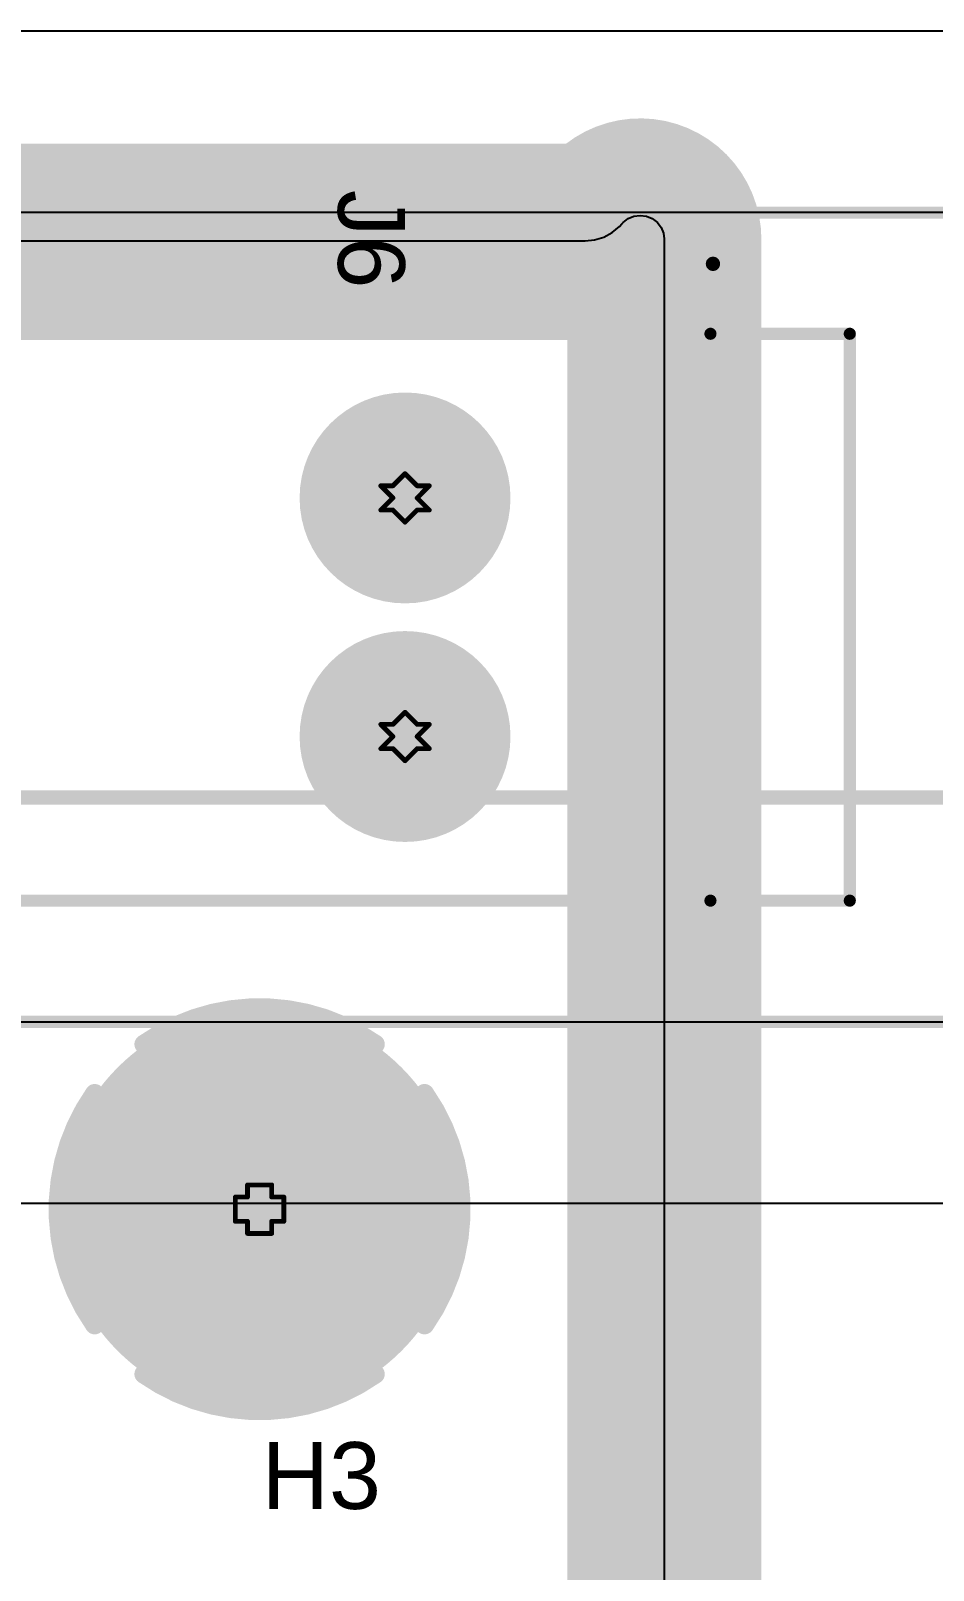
# Model space of a CAD drawing. Header units: inches. Extents: x -1.3 to 11.9, y -6.8 to 4.2.
# Drawn here: x 3.686 to 4.058, y 2.611 to 3.246 of the extents above; entities that cross this region are included whole.
import ezdxf

# ---------------------------------------------------------------- set-up
doc = ezdxf.new("R2010")
doc.units = ezdxf.units.IN
doc.header["$MEASUREMENT"] = 0
for name, color, linetype in [('02_GND1', 76, 'Continuous'), ('03_SIG1', 76, 'Continuous'), ('04_GND2', 16, 'Continuous'), ('05_SIG2', 156, 'Continuous'), ('06_GND3', 216, 'Continuous'), ('07_SIG3', 216, 'Continuous'), ('08_GND4', 136, 'Continuous'), ('09_PWR1', 136, 'Continuous'), ('10_PWR2', 136, 'Continuous'), ('11_GND5', 136, 'Continuous'), ('12_SIG4', 7, 'Continuous'), ('13_GND6', 136, 'Continuous'), ('14_SIG5', 136, 'Continuous'), ('15_GND7', 136, 'Continuous'), ('AB', 56, 'Continuous'), ('BOTTOM', 5, 'Continuous'), ('Bottom Solder', 6, 'Continuous'), ('FAB_DWG_INFO', 1, 'Continuous'), ('Keep-Out Layer', 6, 'Continuous'), ('Mechanical 13', 56, 'Continuous'), ('Multi-Layer', 9, 'Continuous'), ('Pad Holes', 156, 'Continuous'), ('POT_INFO', 56, 'Continuous'), ('TOP', 1, 'Continuous'), ('Top Overlay', 2, 'Continuous'), ('Top Solder', 216, 'Continuous')]:
    doc.layers.add(name, color=color, linetype=linetype)
doc.styles.add('Arial', font='', dxfattribs={"height": 0.2})
doc.styles.get('Arial').set_extended_font_data('Arial')

# ---------------------------------------------------------------- blocks, each defined once
blk = doc.blocks.new('_____3___17')
at = {"layer": '03_SIG1'}
h = blk.add_hatch(color=76, dxfattribs=at)
edge = h.paths.add_edge_path()
edge.add_arc((0, 0), 0.07874, 0, 360)
at = {"layer": '05_SIG2'}
h = blk.add_hatch(color=156, dxfattribs=at)
edge = h.paths.add_edge_path()
edge.add_arc((0, 0), 0.07874, 0, 360)
at = {"layer": '07_SIG3'}
h = blk.add_hatch(color=216, dxfattribs=at)
edge = h.paths.add_edge_path()
edge.add_arc((0, 0), 0.07874, 0, 360)
at = {"layer": '09_PWR1'}
h = blk.add_hatch(color=136, dxfattribs=at)
edge = h.paths.add_edge_path()
edge.add_arc((0, 0), 0.07106, 0, 360)
at = {"layer": '10_PWR2'}
h = blk.add_hatch(color=136, dxfattribs=at)
edge = h.paths.add_edge_path()
edge.add_arc((0, 0), 0.07106, 0, 360)
at = {"layer": '12_SIG4'}
h = blk.add_hatch(color=7, dxfattribs=at)
edge = h.paths.add_edge_path()
edge.add_arc((0, 0), 0.07874, 0, 360)
at = {"layer": '14_SIG5'}
h = blk.add_hatch(color=136, dxfattribs=at)
edge = h.paths.add_edge_path()
edge.add_arc((0, 0), 0.07874, 0, 360)
at = {"layer": 'BOTTOM'}
h = blk.add_hatch(color=5, dxfattribs=at)
edge = h.paths.add_edge_path()
edge.add_arc((0, 0), 0.07874, 0, 360)
at = {"layer": 'Bottom Solder'}
h = blk.add_hatch(color=6, dxfattribs=at)
edge = h.paths.add_edge_path()
edge.add_arc((0, 0), 0.08274, 0, 360)
at = {"layer": 'Multi-Layer'}
h = blk.add_hatch(color=9, dxfattribs=at)
edge = h.paths.add_edge_path()
edge.add_arc((0, 0), 0.07874, 0, 360)
at = {"layer": 'Pad Holes'}
h = blk.add_hatch(color=7, dxfattribs=at)
edge = h.paths.add_edge_path()
edge.add_arc((0, 0), 0.05906, 0, 360)
at = {"layer": 'TOP'}
h = blk.add_hatch(color=1, dxfattribs=at)
edge = h.paths.add_edge_path()
edge.add_arc((0, 0), 0.07874, 0, 360)
at = {"layer": 'Top Solder'}
h = blk.add_hatch(color=216, dxfattribs=at)
edge = h.paths.add_edge_path()
edge.add_arc((0, 0), 0.08274, 0, 360)
at = {"layer": '02_GND1'}
for points in [[(-0.04764, 0.06803, 0.008, 0.008, -0.315299), (0.04764, 0.06803, 0.008, 0.008, 0)], [(-0.06803, -0.04764, 0.008, 0.008, -0.315299), (-0.06803, 0.04764, 0.008, 0.008, 0)], [(0.06803, 0.04764, 0.008, 0.008, -0.315299), (0.06803, -0.04764, 0.008, 0.008, 0)], [(0.04764, -0.06803, 0.008, 0.008, -0.315299), (-0.04764, -0.06803, 0.008, 0.008, 0)]]:
    blk.add_lwpolyline(points, format="xyseb", dxfattribs=at)
for points in [[(-0.04964, 0.06803, 0.004, 0.004, 1), (-0.04564, 0.06803, 0.004, 0.004, 1)], [(0.04564, 0.06803, 0.004, 0.004, 1), (0.04964, 0.06803, 0.004, 0.004, 1)], [(-0.07003, 0.04764, 0.004, 0.004, 1), (-0.06603, 0.04764, 0.004, 0.004, 1)], [(0.06603, 0.04764, 0.004, 0.004, 1), (0.07003, 0.04764, 0.004, 0.004, 1)], [(-0.07003, -0.04764, 0.004, 0.004, 1), (-0.06603, -0.04764, 0.004, 0.004, 1)], [(0.06603, -0.04764, 0.004, 0.004, 1), (0.07003, -0.04764, 0.004, 0.004, 1)], [(-0.04964, -0.06803, 0.004, 0.004, 1), (-0.04564, -0.06803, 0.004, 0.004, 1)], [(0.04564, -0.06803, 0.004, 0.004, 1), (0.04964, -0.06803, 0.004, 0.004, 1)]]:
    blk.add_lwpolyline(points, format="xyseb", close=True, dxfattribs=at)
at = {"layer": '04_GND2'}
for points in [[(-0.04764, 0.06803, 0.008, 0.008, -0.315299), (0.04764, 0.06803, 0.008, 0.008, 0)], [(-0.06803, -0.04764, 0.008, 0.008, -0.315299), (-0.06803, 0.04764, 0.008, 0.008, 0)], [(0.06803, 0.04764, 0.008, 0.008, -0.315299), (0.06803, -0.04764, 0.008, 0.008, 0)], [(0.04764, -0.06803, 0.008, 0.008, -0.315299), (-0.04764, -0.06803, 0.008, 0.008, 0)]]:
    blk.add_lwpolyline(points, format="xyseb", dxfattribs=at)
for points in [[(-0.04964, 0.06803, 0.004, 0.004, 1), (-0.04564, 0.06803, 0.004, 0.004, 1)], [(0.04564, 0.06803, 0.004, 0.004, 1), (0.04964, 0.06803, 0.004, 0.004, 1)], [(-0.07003, 0.04764, 0.004, 0.004, 1), (-0.06603, 0.04764, 0.004, 0.004, 1)], [(0.06603, 0.04764, 0.004, 0.004, 1), (0.07003, 0.04764, 0.004, 0.004, 1)], [(-0.07003, -0.04764, 0.004, 0.004, 1), (-0.06603, -0.04764, 0.004, 0.004, 1)], [(0.06603, -0.04764, 0.004, 0.004, 1), (0.07003, -0.04764, 0.004, 0.004, 1)], [(-0.04964, -0.06803, 0.004, 0.004, 1), (-0.04564, -0.06803, 0.004, 0.004, 1)], [(0.04564, -0.06803, 0.004, 0.004, 1), (0.04964, -0.06803, 0.004, 0.004, 1)]]:
    blk.add_lwpolyline(points, format="xyseb", close=True, dxfattribs=at)
at = {"layer": '06_GND3'}
for points in [[(-0.04764, 0.06803, 0.008, 0.008, -0.315299), (0.04764, 0.06803, 0.008, 0.008, 0)], [(-0.06803, -0.04764, 0.008, 0.008, -0.315299), (-0.06803, 0.04764, 0.008, 0.008, 0)], [(0.06803, 0.04764, 0.008, 0.008, -0.315299), (0.06803, -0.04764, 0.008, 0.008, 0)], [(0.04764, -0.06803, 0.008, 0.008, -0.315299), (-0.04764, -0.06803, 0.008, 0.008, 0)]]:
    blk.add_lwpolyline(points, format="xyseb", dxfattribs=at)
for points in [[(-0.04964, 0.06803, 0.004, 0.004, 1), (-0.04564, 0.06803, 0.004, 0.004, 1)], [(0.04564, 0.06803, 0.004, 0.004, 1), (0.04964, 0.06803, 0.004, 0.004, 1)], [(-0.07003, 0.04764, 0.004, 0.004, 1), (-0.06603, 0.04764, 0.004, 0.004, 1)], [(0.06603, 0.04764, 0.004, 0.004, 1), (0.07003, 0.04764, 0.004, 0.004, 1)], [(-0.07003, -0.04764, 0.004, 0.004, 1), (-0.06603, -0.04764, 0.004, 0.004, 1)], [(0.06603, -0.04764, 0.004, 0.004, 1), (0.07003, -0.04764, 0.004, 0.004, 1)], [(-0.04964, -0.06803, 0.004, 0.004, 1), (-0.04564, -0.06803, 0.004, 0.004, 1)], [(0.04564, -0.06803, 0.004, 0.004, 1), (0.04964, -0.06803, 0.004, 0.004, 1)]]:
    blk.add_lwpolyline(points, format="xyseb", close=True, dxfattribs=at)
at = {"layer": '08_GND4'}
for points in [[(-0.04764, 0.06803, 0.008, 0.008, -0.315299), (0.04764, 0.06803, 0.008, 0.008, 0)], [(-0.06803, -0.04764, 0.008, 0.008, -0.315299), (-0.06803, 0.04764, 0.008, 0.008, 0)], [(0.06803, 0.04764, 0.008, 0.008, -0.315299), (0.06803, -0.04764, 0.008, 0.008, 0)], [(0.04764, -0.06803, 0.008, 0.008, -0.315299), (-0.04764, -0.06803, 0.008, 0.008, 0)]]:
    blk.add_lwpolyline(points, format="xyseb", dxfattribs=at)
for points in [[(-0.04964, 0.06803, 0.004, 0.004, 1), (-0.04564, 0.06803, 0.004, 0.004, 1)], [(0.04564, 0.06803, 0.004, 0.004, 1), (0.04964, 0.06803, 0.004, 0.004, 1)], [(-0.07003, 0.04764, 0.004, 0.004, 1), (-0.06603, 0.04764, 0.004, 0.004, 1)], [(0.06603, 0.04764, 0.004, 0.004, 1), (0.07003, 0.04764, 0.004, 0.004, 1)], [(-0.07003, -0.04764, 0.004, 0.004, 1), (-0.06603, -0.04764, 0.004, 0.004, 1)], [(0.06603, -0.04764, 0.004, 0.004, 1), (0.07003, -0.04764, 0.004, 0.004, 1)], [(-0.04964, -0.06803, 0.004, 0.004, 1), (-0.04564, -0.06803, 0.004, 0.004, 1)], [(0.04564, -0.06803, 0.004, 0.004, 1), (0.04964, -0.06803, 0.004, 0.004, 1)]]:
    blk.add_lwpolyline(points, format="xyseb", close=True, dxfattribs=at)
at = {"layer": '11_GND5'}
for points in [[(-0.04764, 0.06803, 0.008, 0.008, -0.315299), (0.04764, 0.06803, 0.008, 0.008, 0)], [(-0.06803, -0.04764, 0.008, 0.008, -0.315299), (-0.06803, 0.04764, 0.008, 0.008, 0)], [(0.06803, 0.04764, 0.008, 0.008, -0.315299), (0.06803, -0.04764, 0.008, 0.008, 0)], [(0.04764, -0.06803, 0.008, 0.008, -0.315299), (-0.04764, -0.06803, 0.008, 0.008, 0)]]:
    blk.add_lwpolyline(points, format="xyseb", dxfattribs=at)
for points in [[(-0.04964, 0.06803, 0.004, 0.004, 1), (-0.04564, 0.06803, 0.004, 0.004, 1)], [(0.04564, 0.06803, 0.004, 0.004, 1), (0.04964, 0.06803, 0.004, 0.004, 1)], [(-0.07003, 0.04764, 0.004, 0.004, 1), (-0.06603, 0.04764, 0.004, 0.004, 1)], [(0.06603, 0.04764, 0.004, 0.004, 1), (0.07003, 0.04764, 0.004, 0.004, 1)], [(-0.07003, -0.04764, 0.004, 0.004, 1), (-0.06603, -0.04764, 0.004, 0.004, 1)], [(0.06603, -0.04764, 0.004, 0.004, 1), (0.07003, -0.04764, 0.004, 0.004, 1)], [(-0.04964, -0.06803, 0.004, 0.004, 1), (-0.04564, -0.06803, 0.004, 0.004, 1)], [(0.04564, -0.06803, 0.004, 0.004, 1), (0.04964, -0.06803, 0.004, 0.004, 1)]]:
    blk.add_lwpolyline(points, format="xyseb", close=True, dxfattribs=at)
at = {"layer": '13_GND6'}
for points in [[(-0.04764, 0.06803, 0.008, 0.008, -0.315299), (0.04764, 0.06803, 0.008, 0.008, 0)], [(-0.06803, -0.04764, 0.008, 0.008, -0.315299), (-0.06803, 0.04764, 0.008, 0.008, 0)], [(0.06803, 0.04764, 0.008, 0.008, -0.315299), (0.06803, -0.04764, 0.008, 0.008, 0)], [(0.04764, -0.06803, 0.008, 0.008, -0.315299), (-0.04764, -0.06803, 0.008, 0.008, 0)]]:
    blk.add_lwpolyline(points, format="xyseb", dxfattribs=at)
for points in [[(-0.04964, 0.06803, 0.004, 0.004, 1), (-0.04564, 0.06803, 0.004, 0.004, 1)], [(0.04564, 0.06803, 0.004, 0.004, 1), (0.04964, 0.06803, 0.004, 0.004, 1)], [(-0.07003, 0.04764, 0.004, 0.004, 1), (-0.06603, 0.04764, 0.004, 0.004, 1)], [(0.06603, 0.04764, 0.004, 0.004, 1), (0.07003, 0.04764, 0.004, 0.004, 1)], [(-0.07003, -0.04764, 0.004, 0.004, 1), (-0.06603, -0.04764, 0.004, 0.004, 1)], [(0.06603, -0.04764, 0.004, 0.004, 1), (0.07003, -0.04764, 0.004, 0.004, 1)], [(-0.04964, -0.06803, 0.004, 0.004, 1), (-0.04564, -0.06803, 0.004, 0.004, 1)], [(0.04564, -0.06803, 0.004, 0.004, 1), (0.04964, -0.06803, 0.004, 0.004, 1)]]:
    blk.add_lwpolyline(points, format="xyseb", close=True, dxfattribs=at)
at = {"layer": '15_GND7'}
for points in [[(-0.04764, 0.06803, 0.008, 0.008, -0.315299), (0.04764, 0.06803, 0.008, 0.008, 0)], [(-0.06803, -0.04764, 0.008, 0.008, -0.315299), (-0.06803, 0.04764, 0.008, 0.008, 0)], [(0.06803, 0.04764, 0.008, 0.008, -0.315299), (0.06803, -0.04764, 0.008, 0.008, 0)], [(0.04764, -0.06803, 0.008, 0.008, -0.315299), (-0.04764, -0.06803, 0.008, 0.008, 0)]]:
    blk.add_lwpolyline(points, format="xyseb", dxfattribs=at)
for points in [[(-0.04964, 0.06803, 0.004, 0.004, 1), (-0.04564, 0.06803, 0.004, 0.004, 1)], [(0.04564, 0.06803, 0.004, 0.004, 1), (0.04964, 0.06803, 0.004, 0.004, 1)], [(-0.07003, 0.04764, 0.004, 0.004, 1), (-0.06603, 0.04764, 0.004, 0.004, 1)], [(0.06603, 0.04764, 0.004, 0.004, 1), (0.07003, 0.04764, 0.004, 0.004, 1)], [(-0.07003, -0.04764, 0.004, 0.004, 1), (-0.06603, -0.04764, 0.004, 0.004, 1)], [(0.06603, -0.04764, 0.004, 0.004, 1), (0.07003, -0.04764, 0.004, 0.004, 1)], [(-0.04964, -0.06803, 0.004, 0.004, 1), (-0.04564, -0.06803, 0.004, 0.004, 1)], [(0.04564, -0.06803, 0.004, 0.004, 1), (0.04964, -0.06803, 0.004, 0.004, 1)]]:
    blk.add_lwpolyline(points, format="xyseb", close=True, dxfattribs=at)
blk = doc.blocks.new('CON_1053141204_320')
at = {"layer": '02_GND1'}
h = blk.add_hatch(color=76, dxfattribs=at)
edge = h.paths.add_edge_path()
edge.add_arc((-0.09842, -0.3811), 0.0435, 0, 360)
h = blk.add_hatch(color=76, dxfattribs=at)
edge = h.paths.add_edge_path()
edge.add_arc((0, -0.3811), 0.0435, 0, 360)
at = {"layer": '03_SIG1'}
h = blk.add_hatch(color=76, dxfattribs=at)
edge = h.paths.add_edge_path()
edge.add_arc((-0.09842, -0.3811), 0.0315, 0, 360)
h = blk.add_hatch(color=76, dxfattribs=at)
edge = h.paths.add_edge_path()
edge.add_arc((0, -0.3811), 0.0315, 0, 360)
at = {"layer": '04_GND2'}
h = blk.add_hatch(color=16, dxfattribs=at)
edge = h.paths.add_edge_path()
edge.add_arc((-0.09842, -0.3811), 0.0435, 0, 360)
h = blk.add_hatch(color=16, dxfattribs=at)
edge = h.paths.add_edge_path()
edge.add_arc((0, -0.3811), 0.0435, 0, 360)
at = {"layer": '05_SIG2'}
h = blk.add_hatch(color=156, dxfattribs=at)
edge = h.paths.add_edge_path()
edge.add_arc((-0.09842, -0.3811), 0.0315, 0, 360)
h = blk.add_hatch(color=156, dxfattribs=at)
edge = h.paths.add_edge_path()
edge.add_arc((0, -0.3811), 0.0315, 0, 360)
at = {"layer": '06_GND3'}
h = blk.add_hatch(color=216, dxfattribs=at)
edge = h.paths.add_edge_path()
edge.add_arc((-0.09842, -0.3811), 0.0435, 0, 360)
h = blk.add_hatch(color=216, dxfattribs=at)
edge = h.paths.add_edge_path()
edge.add_arc((0, -0.3811), 0.0435, 0, 360)
at = {"layer": '07_SIG3'}
h = blk.add_hatch(color=216, dxfattribs=at)
edge = h.paths.add_edge_path()
edge.add_arc((-0.09842, -0.3811), 0.0315, 0, 360)
h = blk.add_hatch(color=216, dxfattribs=at)
edge = h.paths.add_edge_path()
edge.add_arc((0, -0.3811), 0.0315, 0, 360)
at = {"layer": '08_GND4'}
h = blk.add_hatch(color=136, dxfattribs=at)
edge = h.paths.add_edge_path()
edge.add_arc((-0.09842, -0.3811), 0.0435, 0, 360)
h = blk.add_hatch(color=136, dxfattribs=at)
edge = h.paths.add_edge_path()
edge.add_arc((0, -0.3811), 0.0435, 0, 360)
at = {"layer": '09_PWR1'}
h = blk.add_hatch(color=136, dxfattribs=at)
edge = h.paths.add_edge_path()
edge.add_arc((-0.09842, -0.3811), 0.0435, 0, 360)
h = blk.add_hatch(color=136, dxfattribs=at)
edge = h.paths.add_edge_path()
edge.add_arc((0, -0.3811), 0.0435, 0, 360)
at = {"layer": '10_PWR2'}
h = blk.add_hatch(color=136, dxfattribs=at)
edge = h.paths.add_edge_path()
edge.add_arc((-0.09842, -0.3811), 0.0435, 0, 360)
h = blk.add_hatch(color=136, dxfattribs=at)
edge = h.paths.add_edge_path()
edge.add_arc((0, -0.3811), 0.0435, 0, 360)
at = {"layer": '11_GND5'}
h = blk.add_hatch(color=136, dxfattribs=at)
edge = h.paths.add_edge_path()
edge.add_arc((-0.09842, -0.3811), 0.0435, 0, 360)
h = blk.add_hatch(color=136, dxfattribs=at)
edge = h.paths.add_edge_path()
edge.add_arc((0, -0.3811), 0.0435, 0, 360)
at = {"layer": '12_SIG4'}
h = blk.add_hatch(color=7, dxfattribs=at)
edge = h.paths.add_edge_path()
edge.add_arc((-0.09842, -0.3811), 0.0315, 0, 360)
h = blk.add_hatch(color=7, dxfattribs=at)
edge = h.paths.add_edge_path()
edge.add_arc((0, -0.3811), 0.0315, 0, 360)
at = {"layer": '13_GND6'}
h = blk.add_hatch(color=136, dxfattribs=at)
edge = h.paths.add_edge_path()
edge.add_arc((-0.09842, -0.3811), 0.0435, 0, 360)
h = blk.add_hatch(color=136, dxfattribs=at)
edge = h.paths.add_edge_path()
edge.add_arc((0, -0.3811), 0.0435, 0, 360)
at = {"layer": '14_SIG5'}
h = blk.add_hatch(color=136, dxfattribs=at)
edge = h.paths.add_edge_path()
edge.add_arc((-0.09842, -0.3811), 0.0315, 0, 360)
h = blk.add_hatch(color=136, dxfattribs=at)
edge = h.paths.add_edge_path()
edge.add_arc((0, -0.3811), 0.0315, 0, 360)
at = {"layer": '15_GND7'}
h = blk.add_hatch(color=136, dxfattribs=at)
edge = h.paths.add_edge_path()
edge.add_arc((-0.09842, -0.3811), 0.0435, 0, 360)
h = blk.add_hatch(color=136, dxfattribs=at)
edge = h.paths.add_edge_path()
edge.add_arc((0, -0.3811), 0.0435, 0, 360)
at = {"layer": 'BOTTOM'}
h = blk.add_hatch(color=5, dxfattribs=at)
edge = h.paths.add_edge_path()
edge.add_arc((-0.09842, -0.3811), 0.0315, 0, 360)
h = blk.add_hatch(color=5, dxfattribs=at)
edge = h.paths.add_edge_path()
edge.add_arc((0, -0.3811), 0.0315, 0, 360)
at = {"layer": 'Bottom Solder'}
h = blk.add_hatch(color=6, dxfattribs=at)
edge = h.paths.add_edge_path()
edge.add_arc((-0.09842, -0.3811), 0.0345, 0, 360)
h = blk.add_hatch(color=6, dxfattribs=at)
edge = h.paths.add_edge_path()
edge.add_arc((0, -0.3811), 0.0345, 0, 360)
at = {"layer": 'Pad Holes'}
h = blk.add_hatch(color=7, dxfattribs=at)
edge = h.paths.add_edge_path()
edge.add_arc((-0.09842, -0.3811), 0.0315, 0, 360)
h = blk.add_hatch(color=7, dxfattribs=at)
edge = h.paths.add_edge_path()
edge.add_arc((0, -0.3811), 0.0315, 0, 360)
at = {"layer": 'TOP'}
h = blk.add_hatch(color=1, dxfattribs=at)
edge = h.paths.add_edge_path()
edge.add_arc((-0.09842, -0.3811), 0.0315, 0, 360)
h = blk.add_hatch(color=1, dxfattribs=at)
edge = h.paths.add_edge_path()
edge.add_arc((0, -0.3811), 0.0315, 0, 360)
at = {"layer": 'Top Solder'}
h = blk.add_hatch(color=216, dxfattribs=at)
edge = h.paths.add_edge_path()
edge.add_arc((-0.09842, -0.3811), 0.0345, 0, 360)
h = blk.add_hatch(color=216, dxfattribs=at)
edge = h.paths.add_edge_path()
edge.add_arc((0, -0.3811), 0.0345, 0, 360)
at = {"layer": 'AB'}
for p, q in [((-0.29114, -0.68957), (-0.29114, 0.13752)), ((0.19272, 0.13752), (0.19272, -0.68957))]:
    blk.add_line(p, q, dxfattribs=at)
at = {"layer": 'Mechanical 13'}
for points in [[(-0.16614, 0.01252, 0.005, 0.005, 0), (-0.16614, -0.56457, 0.005, 0.005, 0)], [(0.06772, 0.01252, 0.005, 0.005, 0), (0.06772, -0.56457, 0.005, 0.005, 0)], [(-0.16614, -0.56457, 0.005, 0.005, 0), (0.06772, -0.56457, 0.005, 0.005, 0)]]:
    blk.add_lwpolyline(points, format="xyseb", dxfattribs=at)
for points in [[(-0.16739, -0.56457, 0.0025, 0.0025, 1), (-0.16489, -0.56457, 0.0025, 0.0025, 1)], [(-0.16739, -0.56457, 0.0025, 0.0025, 1), (-0.16489, -0.56457, 0.0025, 0.0025, 1)], [(0.06647, -0.56457, 0.0025, 0.0025, 1), (0.06897, -0.56457, 0.0025, 0.0025, 1)], [(0.06647, -0.56457, 0.0025, 0.0025, 1), (0.06897, -0.56457, 0.0025, 0.0025, 1)]]:
    blk.add_lwpolyline(points, format="xyseb", close=True, dxfattribs=at)
at = {"layer": 'POT_INFO'}
for p, q in [((-0.21614, 0.06252), (-0.21614, -0.61457)), ((0.11772, -0.61457), (0.11772, 0.06252))]:
    blk.add_line(p, q, dxfattribs=at)
for points in [[(-0.21614, 0.06252, 0.005, 0.005, 0), (-0.21614, -0.61457, 0.005, 0.005, 0)], [(0.11772, 0.06252, 0.005, 0.005, 0), (0.11772, -0.61457, 0.005, 0.005, 0)]]:
    blk.add_lwpolyline(points, format="xyseb", dxfattribs=at)
at = {"layer": 'Top Overlay'}
for points in [[(-0.16614, 0.0122, 0.005, 0.005, 0), (-0.16614, -0.50709, 0.005, 0.005, 0)], [(0.06772, 0.0122, 0.005, 0.005, 0), (0.06772, -0.50709, 0.005, 0.005, 0)], [(-0.16614, -0.50709, 0.005, 0.005, 0), (0.06772, -0.50709, 0.005, 0.005, 0)]]:
    blk.add_lwpolyline(points, format="xyseb", dxfattribs=at)
for points in [[(-0.16739, -0.50709, 0.0025, 0.0025, 1), (-0.16489, -0.50709, 0.0025, 0.0025, 1)], [(-0.16739, -0.50709, 0.0025, 0.0025, 1), (-0.16489, -0.50709, 0.0025, 0.0025, 1)], [(0.06647, -0.50709, 0.0025, 0.0025, 1), (0.06897, -0.50709, 0.0025, 0.0025, 1)], [(0.06647, -0.50709, 0.0025, 0.0025, 1), (0.06897, -0.50709, 0.0025, 0.0025, 1)]]:
    blk.add_lwpolyline(points, format="xyseb", close=True, dxfattribs=at)

msp = doc.modelspace()

# ---------------------------------------------------------------- linework, layer by layer
at = {"layer": '02_GND1'}
for p, q in [((3.93201, 3.16866), (3.93442, 3.16966)), ((3.93442, 3.16966), (3.93701, 3.17)), ((3.93701, 3.17), (3.9396, 3.16966)), ((3.9396, 3.16966), (3.94201, 3.16866)), ((3.92198, 3.16105), (3.92546, 3.16291)), ((3.92546, 3.16291), (3.9285, 3.16541)), ((3.9285, 3.16541), (3.92943, 3.16654)), ((3.92943, 3.16654), (3.92949, 3.16649)), ((3.92949, 3.16649), (3.92994, 3.16707)), ((3.92994, 3.16707), (3.93201, 3.16866)), ((3.94201, 3.16866), (3.94408, 3.16707)), ((3.94408, 3.16707), (3.94567, 3.165)), ((3.94567, 3.165), (3.94667, 3.16259)), ((0.02171, 3.15952), (3.91429, 3.15952)), ((3.91429, 3.15952), (3.91822, 3.15991)), ((3.91822, 3.15991), (3.92198, 3.16105)), ((3.94667, 3.16259), (3.94696, 3.16036)), ((3.94696, 3.16036), (3.94693, 3.16)), ((3.94693, 3.16), (3.94693, 2.3))]:
    msp.add_line(p, q, dxfattribs=at)
for points in [[(3.91429, 3.17962, 0.04, 0.04, -0.694873), (3.96702, 3.16, 0.04, 0.04, 0)], [(0.02171, 3.17962, 0.04, 0.04, 0), (3.91429, 3.17962, 0.04, 0.04, 0)], [(3.96702, 3.16, 0.04, 0.04, 0), (3.96702, 0.30326, 0.04, 0.04, 0)]]:
    msp.add_lwpolyline(points, format="xyseb", dxfattribs=at)
for points in [[(3.90429, 3.17962, 0.02, 0.02, 1), (3.92429, 3.17962, 0.02, 0.02, 1)], [(3.90429, 3.17962, 0.02, 0.02, 1), (3.92429, 3.17962, 0.02, 0.02, 1)], [(3.95702, 3.16, 0.02, 0.02, 1), (3.97702, 3.16, 0.02, 0.02, 1)], [(3.95702, 3.16, 0.02, 0.02, 1), (3.97702, 3.16, 0.02, 0.02, 1)]]:
    msp.add_lwpolyline(points, format="xyseb", close=True, dxfattribs=at)
at = {"layer": '04_GND2'}
for p, q in [((3.93201, 3.16866), (3.93442, 3.16966)), ((3.93442, 3.16966), (3.93701, 3.17)), ((3.93701, 3.17), (3.9396, 3.16966)), ((3.9396, 3.16966), (3.94201, 3.16866)), ((3.92198, 3.16105), (3.92546, 3.16291)), ((3.92546, 3.16291), (3.9285, 3.16541)), ((3.9285, 3.16541), (3.92943, 3.16654)), ((3.92943, 3.16654), (3.92949, 3.16649)), ((3.92949, 3.16649), (3.92994, 3.16707)), ((3.92994, 3.16707), (3.93201, 3.16866)), ((3.94201, 3.16866), (3.94408, 3.16707)), ((3.94408, 3.16707), (3.94567, 3.165)), ((3.94567, 3.165), (3.94667, 3.16259)), ((0.02171, 3.15952), (3.91429, 3.15952)), ((3.91429, 3.15952), (3.91822, 3.15991)), ((3.91822, 3.15991), (3.92198, 3.16105)), ((3.94667, 3.16259), (3.94696, 3.16036)), ((3.94696, 3.16036), (3.94693, 3.16)), ((3.94693, 3.16), (3.94693, 2.3))]:
    msp.add_line(p, q, dxfattribs=at)
for points in [[(3.91429, 3.17962, 0.04, 0.04, -0.694873), (3.96702, 3.16, 0.04, 0.04, 0)], [(0.02171, 3.17962, 0.04, 0.04, 0), (3.91429, 3.17962, 0.04, 0.04, 0)], [(3.96702, 3.16, 0.04, 0.04, 0), (3.96702, 0.30326, 0.04, 0.04, 0)]]:
    msp.add_lwpolyline(points, format="xyseb", dxfattribs=at)
for points in [[(3.90429, 3.17962, 0.02, 0.02, 1), (3.92429, 3.17962, 0.02, 0.02, 1)], [(3.90429, 3.17962, 0.02, 0.02, 1), (3.92429, 3.17962, 0.02, 0.02, 1)], [(3.95702, 3.16, 0.02, 0.02, 1), (3.97702, 3.16, 0.02, 0.02, 1)], [(3.95702, 3.16, 0.02, 0.02, 1), (3.97702, 3.16, 0.02, 0.02, 1)]]:
    msp.add_lwpolyline(points, format="xyseb", close=True, dxfattribs=at)
at = {"layer": '06_GND3'}
for p, q in [((3.93201, 3.16866), (3.93442, 3.16966)), ((3.93442, 3.16966), (3.93701, 3.17)), ((3.93701, 3.17), (3.9396, 3.16966)), ((3.9396, 3.16966), (3.94201, 3.16866)), ((3.92198, 3.16105), (3.92546, 3.16291)), ((3.92546, 3.16291), (3.9285, 3.16541)), ((3.9285, 3.16541), (3.92943, 3.16654)), ((3.92943, 3.16654), (3.92949, 3.16649)), ((3.92949, 3.16649), (3.92994, 3.16707)), ((3.92994, 3.16707), (3.93201, 3.16866)), ((3.94201, 3.16866), (3.94408, 3.16707)), ((3.94408, 3.16707), (3.94567, 3.165)), ((3.94567, 3.165), (3.94667, 3.16259)), ((0.02171, 3.15952), (3.91429, 3.15952)), ((3.91429, 3.15952), (3.91822, 3.15991)), ((3.91822, 3.15991), (3.92198, 3.16105)), ((3.94667, 3.16259), (3.94696, 3.16036)), ((3.94696, 3.16036), (3.94693, 3.16)), ((3.94693, 3.16), (3.94693, 2.3))]:
    msp.add_line(p, q, dxfattribs=at)
for points in [[(3.91429, 3.17962, 0.04, 0.04, -0.694873), (3.96702, 3.16, 0.04, 0.04, 0)], [(0.02171, 3.17962, 0.04, 0.04, 0), (3.91429, 3.17962, 0.04, 0.04, 0)], [(3.96702, 3.16, 0.04, 0.04, 0), (3.96702, 0.30326, 0.04, 0.04, 0)]]:
    msp.add_lwpolyline(points, format="xyseb", dxfattribs=at)
for points in [[(3.90429, 3.17962, 0.02, 0.02, 1), (3.92429, 3.17962, 0.02, 0.02, 1)], [(3.90429, 3.17962, 0.02, 0.02, 1), (3.92429, 3.17962, 0.02, 0.02, 1)], [(3.95702, 3.16, 0.02, 0.02, 1), (3.97702, 3.16, 0.02, 0.02, 1)], [(3.95702, 3.16, 0.02, 0.02, 1), (3.97702, 3.16, 0.02, 0.02, 1)]]:
    msp.add_lwpolyline(points, format="xyseb", close=True, dxfattribs=at)
at = {"layer": '08_GND4'}
for p, q in [((3.93201, 3.16866), (3.93442, 3.16966)), ((3.93442, 3.16966), (3.93701, 3.17)), ((3.93701, 3.17), (3.9396, 3.16966)), ((3.9396, 3.16966), (3.94201, 3.16866)), ((3.92198, 3.16105), (3.92546, 3.16291)), ((3.92546, 3.16291), (3.9285, 3.16541)), ((3.9285, 3.16541), (3.92943, 3.16654)), ((3.92943, 3.16654), (3.92949, 3.16649)), ((3.92949, 3.16649), (3.92994, 3.16707)), ((3.92994, 3.16707), (3.93201, 3.16866)), ((3.94201, 3.16866), (3.94408, 3.16707)), ((3.94408, 3.16707), (3.94567, 3.165)), ((3.94567, 3.165), (3.94667, 3.16259)), ((0.02171, 3.15952), (3.91429, 3.15952)), ((3.91429, 3.15952), (3.91822, 3.15991)), ((3.91822, 3.15991), (3.92198, 3.16105)), ((3.94667, 3.16259), (3.94696, 3.16036)), ((3.94696, 3.16036), (3.94693, 3.16)), ((3.94693, 3.16), (3.94693, 2.3))]:
    msp.add_line(p, q, dxfattribs=at)
for points in [[(3.91429, 3.17962, 0.04, 0.04, -0.694873), (3.96702, 3.16, 0.04, 0.04, 0)], [(0.02171, 3.17962, 0.04, 0.04, 0), (3.91429, 3.17962, 0.04, 0.04, 0)], [(3.96702, 3.16, 0.04, 0.04, 0), (3.96702, 0.30326, 0.04, 0.04, 0)]]:
    msp.add_lwpolyline(points, format="xyseb", dxfattribs=at)
for points in [[(3.90429, 3.17962, 0.02, 0.02, 1), (3.92429, 3.17962, 0.02, 0.02, 1)], [(3.90429, 3.17962, 0.02, 0.02, 1), (3.92429, 3.17962, 0.02, 0.02, 1)], [(3.95702, 3.16, 0.02, 0.02, 1), (3.97702, 3.16, 0.02, 0.02, 1)], [(3.95702, 3.16, 0.02, 0.02, 1), (3.97702, 3.16, 0.02, 0.02, 1)]]:
    msp.add_lwpolyline(points, format="xyseb", close=True, dxfattribs=at)
at = {"layer": '09_PWR1'}
for p, q in [((3.93201, 3.16866), (3.93442, 3.16966)), ((3.93442, 3.16966), (3.93701, 3.17)), ((3.93701, 3.17), (3.9396, 3.16966)), ((3.9396, 3.16966), (3.94201, 3.16866)), ((3.92198, 3.16105), (3.92546, 3.16291)), ((3.92546, 3.16291), (3.9285, 3.16541)), ((3.9285, 3.16541), (3.92943, 3.16654)), ((3.92943, 3.16654), (3.92949, 3.16649)), ((3.92949, 3.16649), (3.92994, 3.16707)), ((3.92994, 3.16707), (3.93201, 3.16866)), ((3.94201, 3.16866), (3.94408, 3.16707)), ((3.94408, 3.16707), (3.94567, 3.165)), ((3.94567, 3.165), (3.94667, 3.16259)), ((0.02171, 3.15952), (3.91429, 3.15952)), ((3.91429, 3.15952), (3.91822, 3.15991)), ((3.91822, 3.15991), (3.92198, 3.16105)), ((3.94667, 3.16259), (3.94696, 3.16036)), ((3.94696, 3.16036), (3.94693, 3.16)), ((3.94693, 3.16), (3.94693, 2.29806))]:
    msp.add_line(p, q, dxfattribs=at)
for points in [[(3.91429, 3.17962, 0.04, 0.04, -0.694873), (3.96702, 3.16, 0.04, 0.04, 0)], [(0.02171, 3.17962, 0.04, 0.04, 0), (3.91429, 3.17962, 0.04, 0.04, 0)], [(3.96702, 3.16, 0.04, 0.04, 0), (3.96702, 0.30326, 0.04, 0.04, 0)]]:
    msp.add_lwpolyline(points, format="xyseb", dxfattribs=at)
for points in [[(3.90429, 3.17962, 0.02, 0.02, 1), (3.92429, 3.17962, 0.02, 0.02, 1)], [(3.90429, 3.17962, 0.02, 0.02, 1), (3.92429, 3.17962, 0.02, 0.02, 1)], [(3.95702, 3.16, 0.02, 0.02, 1), (3.97702, 3.16, 0.02, 0.02, 1)], [(3.95702, 3.16, 0.02, 0.02, 1), (3.97702, 3.16, 0.02, 0.02, 1)]]:
    msp.add_lwpolyline(points, format="xyseb", close=True, dxfattribs=at)
at = {"layer": '10_PWR2'}
for p, q in [((3.93201, 3.16866), (3.93442, 3.16966)), ((3.93442, 3.16966), (3.93701, 3.17)), ((3.93701, 3.17), (3.9396, 3.16966)), ((3.9396, 3.16966), (3.94201, 3.16866)), ((3.92198, 3.16105), (3.92546, 3.16291)), ((3.92546, 3.16291), (3.9285, 3.16541)), ((3.9285, 3.16541), (3.92943, 3.16654)), ((3.92943, 3.16654), (3.92949, 3.16649)), ((3.92949, 3.16649), (3.92994, 3.16707)), ((3.92994, 3.16707), (3.93201, 3.16866)), ((3.94201, 3.16866), (3.94408, 3.16707)), ((3.94408, 3.16707), (3.94567, 3.165)), ((3.94567, 3.165), (3.94667, 3.16259)), ((0.02171, 3.15952), (3.91429, 3.15952)), ((3.91429, 3.15952), (3.91822, 3.15991)), ((3.91822, 3.15991), (3.92198, 3.16105)), ((3.94667, 3.16259), (3.94696, 3.16036)), ((3.94696, 3.16036), (3.94693, 3.16)), ((3.94693, 3.16), (3.94693, 2.3))]:
    msp.add_line(p, q, dxfattribs=at)
for points in [[(3.91429, 3.17962, 0.04, 0.04, -0.694873), (3.96702, 3.16, 0.04, 0.04, 0)], [(0.02171, 3.17962, 0.04, 0.04, 0), (3.91429, 3.17962, 0.04, 0.04, 0)], [(3.96702, 3.16, 0.04, 0.04, 0), (3.96702, 0.30326, 0.04, 0.04, 0)]]:
    msp.add_lwpolyline(points, format="xyseb", dxfattribs=at)
for points in [[(3.90429, 3.17962, 0.02, 0.02, 1), (3.92429, 3.17962, 0.02, 0.02, 1)], [(3.90429, 3.17962, 0.02, 0.02, 1), (3.92429, 3.17962, 0.02, 0.02, 1)], [(3.95702, 3.16, 0.02, 0.02, 1), (3.97702, 3.16, 0.02, 0.02, 1)], [(3.95702, 3.16, 0.02, 0.02, 1), (3.97702, 3.16, 0.02, 0.02, 1)]]:
    msp.add_lwpolyline(points, format="xyseb", close=True, dxfattribs=at)
at = {"layer": '11_GND5'}
for p, q in [((3.93201, 3.16866), (3.93442, 3.16966)), ((3.93442, 3.16966), (3.93701, 3.17)), ((3.93701, 3.17), (3.9396, 3.16966)), ((3.9396, 3.16966), (3.94201, 3.16866)), ((3.92198, 3.16105), (3.92546, 3.16291)), ((3.92546, 3.16291), (3.9285, 3.16541)), ((3.9285, 3.16541), (3.92943, 3.16654)), ((3.92943, 3.16654), (3.92949, 3.16649)), ((3.92949, 3.16649), (3.92994, 3.16707)), ((3.92994, 3.16707), (3.93201, 3.16866)), ((3.94201, 3.16866), (3.94408, 3.16707)), ((3.94408, 3.16707), (3.94567, 3.165)), ((3.94567, 3.165), (3.94667, 3.16259)), ((0.02171, 3.15952), (3.91429, 3.15952)), ((3.91429, 3.15952), (3.91822, 3.15991)), ((3.91822, 3.15991), (3.92198, 3.16105)), ((3.94667, 3.16259), (3.94696, 3.16036)), ((3.94696, 3.16036), (3.94693, 3.16)), ((3.94693, 3.16), (3.94693, 2.3))]:
    msp.add_line(p, q, dxfattribs=at)
for points in [[(3.91429, 3.17962, 0.04, 0.04, -0.694873), (3.96702, 3.16, 0.04, 0.04, 0)], [(0.02171, 3.17962, 0.04, 0.04, 0), (3.91429, 3.17962, 0.04, 0.04, 0)], [(3.96702, 3.16, 0.04, 0.04, 0), (3.96702, 0.30326, 0.04, 0.04, 0)]]:
    msp.add_lwpolyline(points, format="xyseb", dxfattribs=at)
for points in [[(3.90429, 3.17962, 0.02, 0.02, 1), (3.92429, 3.17962, 0.02, 0.02, 1)], [(3.90429, 3.17962, 0.02, 0.02, 1), (3.92429, 3.17962, 0.02, 0.02, 1)], [(3.95702, 3.16, 0.02, 0.02, 1), (3.97702, 3.16, 0.02, 0.02, 1)], [(3.95702, 3.16, 0.02, 0.02, 1), (3.97702, 3.16, 0.02, 0.02, 1)]]:
    msp.add_lwpolyline(points, format="xyseb", close=True, dxfattribs=at)
at = {"layer": '13_GND6'}
for p, q in [((3.93201, 3.16866), (3.93442, 3.16966)), ((3.93442, 3.16966), (3.93701, 3.17)), ((3.93701, 3.17), (3.9396, 3.16966)), ((3.9396, 3.16966), (3.94201, 3.16866)), ((3.92198, 3.16105), (3.92546, 3.16291)), ((3.92546, 3.16291), (3.9285, 3.16541)), ((3.9285, 3.16541), (3.92943, 3.16654)), ((3.92943, 3.16654), (3.92949, 3.16649)), ((3.92949, 3.16649), (3.92994, 3.16707)), ((3.92994, 3.16707), (3.93201, 3.16866)), ((3.94201, 3.16866), (3.94408, 3.16707)), ((3.94408, 3.16707), (3.94567, 3.165)), ((3.94567, 3.165), (3.94667, 3.16259)), ((0.02171, 3.15952), (3.91429, 3.15952)), ((3.91429, 3.15952), (3.91822, 3.15991)), ((3.91822, 3.15991), (3.92198, 3.16105)), ((3.94667, 3.16259), (3.94696, 3.16036)), ((3.94696, 3.16036), (3.94693, 3.16)), ((3.94693, 3.16), (3.94693, 2.3))]:
    msp.add_line(p, q, dxfattribs=at)
for points in [[(3.91429, 3.17962, 0.04, 0.04, -0.694873), (3.96702, 3.16, 0.04, 0.04, 0)], [(0.02171, 3.17962, 0.04, 0.04, 0), (3.91429, 3.17962, 0.04, 0.04, 0)], [(3.96702, 3.16, 0.04, 0.04, 0), (3.96702, 0.30326, 0.04, 0.04, 0)]]:
    msp.add_lwpolyline(points, format="xyseb", dxfattribs=at)
for points in [[(3.90429, 3.17962, 0.02, 0.02, 1), (3.92429, 3.17962, 0.02, 0.02, 1)], [(3.90429, 3.17962, 0.02, 0.02, 1), (3.92429, 3.17962, 0.02, 0.02, 1)], [(3.95702, 3.16, 0.02, 0.02, 1), (3.97702, 3.16, 0.02, 0.02, 1)], [(3.95702, 3.16, 0.02, 0.02, 1), (3.97702, 3.16, 0.02, 0.02, 1)]]:
    msp.add_lwpolyline(points, format="xyseb", close=True, dxfattribs=at)
at = {"layer": '15_GND7'}
for p, q in [((3.93201, 3.16866), (3.93442, 3.16966)), ((3.93442, 3.16966), (3.93701, 3.17)), ((3.93701, 3.17), (3.9396, 3.16966)), ((3.9396, 3.16966), (3.94201, 3.16866)), ((3.92198, 3.16105), (3.92546, 3.16291)), ((3.92546, 3.16291), (3.9285, 3.16541)), ((3.9285, 3.16541), (3.92943, 3.16654)), ((3.92943, 3.16654), (3.92949, 3.16649)), ((3.92949, 3.16649), (3.92994, 3.16707)), ((3.92994, 3.16707), (3.93201, 3.16866)), ((3.94201, 3.16866), (3.94408, 3.16707)), ((3.94408, 3.16707), (3.94567, 3.165)), ((3.94567, 3.165), (3.94667, 3.16259)), ((0.02171, 3.15952), (3.91429, 3.15952)), ((3.91429, 3.15952), (3.91822, 3.15991)), ((3.91822, 3.15991), (3.92198, 3.16105)), ((3.94667, 3.16259), (3.94696, 3.16036)), ((3.94696, 3.16036), (3.94693, 3.16)), ((3.94693, 3.16), (3.94693, 2.3))]:
    msp.add_line(p, q, dxfattribs=at)
for points in [[(3.91429, 3.17962, 0.04, 0.04, -0.694873), (3.96702, 3.16, 0.04, 0.04, 0)], [(0.02171, 3.17962, 0.04, 0.04, 0), (3.91429, 3.17962, 0.04, 0.04, 0)], [(3.96702, 3.16, 0.04, 0.04, 0), (3.96702, 0.30326, 0.04, 0.04, 0)]]:
    msp.add_lwpolyline(points, format="xyseb", dxfattribs=at)
for points in [[(3.90429, 3.17962, 0.02, 0.02, 1), (3.92429, 3.17962, 0.02, 0.02, 1)], [(3.90429, 3.17962, 0.02, 0.02, 1), (3.92429, 3.17962, 0.02, 0.02, 1)], [(3.95702, 3.16, 0.02, 0.02, 1), (3.97702, 3.16, 0.02, 0.02, 1)], [(3.95702, 3.16, 0.02, 0.02, 1), (3.97702, 3.16, 0.02, 0.02, 1)]]:
    msp.add_lwpolyline(points, format="xyseb", close=True, dxfattribs=at)
at = {"layer": 'FAB_DWG_INFO'}
for points in [[(3.96702, -0.56118, 0.00591, 0.00591, 0), (3.96702, 3.15, 0.00591, 0.00591, 0)], [(3.835, 3.05843, 0.002, 0.002, 0), (3.84, 3.06343, 0.002, 0.002, 0)], [(3.84, 3.06343, 0.002, 0.002, 0), (3.845, 3.05843, 0.002, 0.002, 0)], [(3.83, 3.05843, 0.002, 0.002, 0), (3.835, 3.05342, 0.002, 0.002, 0)], [(3.83, 3.05843, 0.002, 0.002, 0), (3.835, 3.05843, 0.002, 0.002, 0)], [(3.845, 3.05843, 0.002, 0.002, 0), (3.85, 3.05843, 0.002, 0.002, 0)], [(3.845, 3.05342, 0.002, 0.002, 0), (3.85, 3.05843, 0.002, 0.002, 0)], [(3.83, 3.04842, 0.002, 0.002, 0), (3.835, 3.05342, 0.002, 0.002, 0)], [(3.83, 3.04842, 0.002, 0.002, 0), (3.835, 3.04842, 0.002, 0.002, 0)], [(3.835, 3.04842, 0.002, 0.002, 0), (3.84, 3.04343, 0.002, 0.002, 0)], [(3.84, 3.04343, 0.002, 0.002, 0), (3.845, 3.04842, 0.002, 0.002, 0)], [(3.845, 3.05342, 0.002, 0.002, 0), (3.85, 3.04842, 0.002, 0.002, 0)], [(3.845, 3.04842, 0.002, 0.002, 0), (3.85, 3.04842, 0.002, 0.002, 0)], [(3.835, 2.96, 0.002, 0.002, 0), (3.84, 2.965, 0.002, 0.002, 0)], [(3.84, 2.965, 0.002, 0.002, 0), (3.845, 2.96, 0.002, 0.002, 0)], [(3.83, 2.96, 0.002, 0.002, 0), (3.835, 2.955, 0.002, 0.002, 0)], [(3.83, 2.96, 0.002, 0.002, 0), (3.835, 2.96, 0.002, 0.002, 0)], [(3.845, 2.96, 0.002, 0.002, 0), (3.85, 2.96, 0.002, 0.002, 0)], [(3.845, 2.955, 0.002, 0.002, 0), (3.85, 2.96, 0.002, 0.002, 0)], [(3.83, 2.95, 0.002, 0.002, 0), (3.835, 2.955, 0.002, 0.002, 0)], [(3.845, 2.955, 0.002, 0.002, 0), (3.85, 2.95, 0.002, 0.002, 0)], [(3.83, 2.95, 0.002, 0.002, 0), (3.835, 2.95, 0.002, 0.002, 0)], [(3.835, 2.95, 0.002, 0.002, 0), (3.84, 2.945, 0.002, 0.002, 0)], [(3.84, 2.945, 0.002, 0.002, 0), (3.845, 2.95, 0.002, 0.002, 0)], [(3.845, 2.95, 0.002, 0.002, 0), (3.85, 2.95, 0.002, 0.002, 0)], [(-0.22654, 2.92985, 0.00591, 0.00591, 0), (7.085, 2.92985, 0.00591, 0.00591, 0)], [(3.775, 2.765, 0.002, 0.002, 0), (3.775, 2.77, 0.002, 0.002, 0)], [(3.775, 2.77, 0.002, 0.002, 0), (3.785, 2.77, 0.002, 0.002, 0)], [(3.785, 2.765, 0.002, 0.002, 0), (3.785, 2.77, 0.002, 0.002, 0)], [(3.77, 2.755, 0.002, 0.002, 0), (3.77, 2.765, 0.002, 0.002, 0)], [(3.77, 2.765, 0.002, 0.002, 0), (3.775, 2.765, 0.002, 0.002, 0)], [(3.785, 2.765, 0.002, 0.002, 0), (3.79, 2.765, 0.002, 0.002, 0)], [(3.79, 2.755, 0.002, 0.002, 0), (3.79, 2.765, 0.002, 0.002, 0)], [(3.77, 2.755, 0.002, 0.002, 0), (3.775, 2.755, 0.002, 0.002, 0)], [(3.775, 2.75, 0.002, 0.002, 0), (3.775, 2.755, 0.002, 0.002, 0)], [(3.775, 2.75, 0.002, 0.002, 0), (3.785, 2.75, 0.002, 0.002, 0)], [(3.785, 2.755, 0.002, 0.002, 0), (3.79, 2.755, 0.002, 0.002, 0)], [(3.785, 2.75, 0.002, 0.002, 0), (3.785, 2.755, 0.002, 0.002, 0)]]:
    msp.add_lwpolyline(points, format="xyseb", dxfattribs=at)
for points in [[(3.96555, 3.15, 0.00295, 0.00295, 1), (3.9685, 3.15, 0.00295, 0.00295, 1)], [(3.8395, 3.06343, 0.001, 0.001, 1), (3.8405, 3.06343, 0.001, 0.001, 1)], [(3.8395, 3.06343, 0.001, 0.001, 1), (3.8405, 3.06343, 0.001, 0.001, 1)], [(3.8295, 3.05843, 0.001, 0.001, 1), (3.8305, 3.05843, 0.001, 0.001, 1)], [(3.8295, 3.05843, 0.001, 0.001, 1), (3.8305, 3.05843, 0.001, 0.001, 1)], [(3.8345, 3.05843, 0.001, 0.001, 1), (3.8355, 3.05843, 0.001, 0.001, 1)], [(3.8345, 3.05843, 0.001, 0.001, 1), (3.8355, 3.05843, 0.001, 0.001, 1)], [(3.8445, 3.05843, 0.001, 0.001, 1), (3.8455, 3.05843, 0.001, 0.001, 1)], [(3.8445, 3.05843, 0.001, 0.001, 1), (3.8455, 3.05843, 0.001, 0.001, 1)], [(3.8495, 3.05843, 0.001, 0.001, 1), (3.8505, 3.05843, 0.001, 0.001, 1)], [(3.8495, 3.05843, 0.001, 0.001, 1), (3.8505, 3.05843, 0.001, 0.001, 1)], [(3.8295, 3.04842, 0.001, 0.001, 1), (3.8305, 3.04842, 0.001, 0.001, 1)], [(3.8295, 3.04842, 0.001, 0.001, 1), (3.8305, 3.04842, 0.001, 0.001, 1)], [(3.8345, 3.05342, 0.001, 0.001, 1), (3.8355, 3.05342, 0.001, 0.001, 1)], [(3.8345, 3.05342, 0.001, 0.001, 1), (3.8355, 3.05342, 0.001, 0.001, 1)], [(3.8345, 3.04842, 0.001, 0.001, 1), (3.8355, 3.04842, 0.001, 0.001, 1)], [(3.8345, 3.04842, 0.001, 0.001, 1), (3.8355, 3.04842, 0.001, 0.001, 1)], [(3.8445, 3.05342, 0.001, 0.001, 1), (3.8455, 3.05342, 0.001, 0.001, 1)], [(3.8445, 3.05342, 0.001, 0.001, 1), (3.8455, 3.05342, 0.001, 0.001, 1)], [(3.8445, 3.04842, 0.001, 0.001, 1), (3.8455, 3.04842, 0.001, 0.001, 1)], [(3.8445, 3.04842, 0.001, 0.001, 1), (3.8455, 3.04842, 0.001, 0.001, 1)], [(3.8495, 3.04842, 0.001, 0.001, 1), (3.8505, 3.04842, 0.001, 0.001, 1)], [(3.8495, 3.04842, 0.001, 0.001, 1), (3.8505, 3.04842, 0.001, 0.001, 1)], [(3.8395, 3.04343, 0.001, 0.001, 1), (3.8405, 3.04343, 0.001, 0.001, 1)], [(3.8395, 3.04343, 0.001, 0.001, 1), (3.8405, 3.04343, 0.001, 0.001, 1)], [(3.8395, 2.965, 0.001, 0.001, 1), (3.8405, 2.965, 0.001, 0.001, 1)], [(3.8395, 2.965, 0.001, 0.001, 1), (3.8405, 2.965, 0.001, 0.001, 1)], [(3.8295, 2.96, 0.001, 0.001, 1), (3.8305, 2.96, 0.001, 0.001, 1)], [(3.8295, 2.96, 0.001, 0.001, 1), (3.8305, 2.96, 0.001, 0.001, 1)], [(3.8345, 2.96, 0.001, 0.001, 1), (3.8355, 2.96, 0.001, 0.001, 1)], [(3.8345, 2.96, 0.001, 0.001, 1), (3.8355, 2.96, 0.001, 0.001, 1)], [(3.8445, 2.96, 0.001, 0.001, 1), (3.8455, 2.96, 0.001, 0.001, 1)], [(3.8445, 2.96, 0.001, 0.001, 1), (3.8455, 2.96, 0.001, 0.001, 1)], [(3.8495, 2.96, 0.001, 0.001, 1), (3.8505, 2.96, 0.001, 0.001, 1)], [(3.8495, 2.96, 0.001, 0.001, 1), (3.8505, 2.96, 0.001, 0.001, 1)], [(3.8345, 2.955, 0.001, 0.001, 1), (3.8355, 2.955, 0.001, 0.001, 1)], [(3.8345, 2.955, 0.001, 0.001, 1), (3.8355, 2.955, 0.001, 0.001, 1)], [(3.8445, 2.955, 0.001, 0.001, 1), (3.8455, 2.955, 0.001, 0.001, 1)], [(3.8445, 2.955, 0.001, 0.001, 1), (3.8455, 2.955, 0.001, 0.001, 1)], [(3.8295, 2.95, 0.001, 0.001, 1), (3.8305, 2.95, 0.001, 0.001, 1)], [(3.8295, 2.95, 0.001, 0.001, 1), (3.8305, 2.95, 0.001, 0.001, 1)], [(3.8345, 2.95, 0.001, 0.001, 1), (3.8355, 2.95, 0.001, 0.001, 1)], [(3.8345, 2.95, 0.001, 0.001, 1), (3.8355, 2.95, 0.001, 0.001, 1)], [(3.8445, 2.95, 0.001, 0.001, 1), (3.8455, 2.95, 0.001, 0.001, 1)], [(3.8445, 2.95, 0.001, 0.001, 1), (3.8455, 2.95, 0.001, 0.001, 1)], [(3.8495, 2.95, 0.001, 0.001, 1), (3.8505, 2.95, 0.001, 0.001, 1)], [(3.8495, 2.95, 0.001, 0.001, 1), (3.8505, 2.95, 0.001, 0.001, 1)], [(3.8395, 2.945, 0.001, 0.001, 1), (3.8405, 2.945, 0.001, 0.001, 1)], [(3.8395, 2.945, 0.001, 0.001, 1), (3.8405, 2.945, 0.001, 0.001, 1)], [(3.7745, 2.77, 0.001, 0.001, 1), (3.7755, 2.77, 0.001, 0.001, 1)], [(3.7745, 2.77, 0.001, 0.001, 1), (3.7755, 2.77, 0.001, 0.001, 1)], [(3.7845, 2.77, 0.001, 0.001, 1), (3.7855, 2.77, 0.001, 0.001, 1)], [(3.7845, 2.77, 0.001, 0.001, 1), (3.7855, 2.77, 0.001, 0.001, 1)], [(3.7695, 2.765, 0.001, 0.001, 1), (3.7705, 2.765, 0.001, 0.001, 1)], [(3.7695, 2.765, 0.001, 0.001, 1), (3.7705, 2.765, 0.001, 0.001, 1)], [(3.7745, 2.765, 0.001, 0.001, 1), (3.7755, 2.765, 0.001, 0.001, 1)], [(3.7745, 2.765, 0.001, 0.001, 1), (3.7755, 2.765, 0.001, 0.001, 1)], [(3.7845, 2.765, 0.001, 0.001, 1), (3.7855, 2.765, 0.001, 0.001, 1)], [(3.7845, 2.765, 0.001, 0.001, 1), (3.7855, 2.765, 0.001, 0.001, 1)], [(3.7895, 2.765, 0.001, 0.001, 1), (3.7905, 2.765, 0.001, 0.001, 1)], [(3.7895, 2.765, 0.001, 0.001, 1), (3.7905, 2.765, 0.001, 0.001, 1)], [(3.7695, 2.755, 0.001, 0.001, 1), (3.7705, 2.755, 0.001, 0.001, 1)], [(3.7695, 2.755, 0.001, 0.001, 1), (3.7705, 2.755, 0.001, 0.001, 1)], [(3.7745, 2.755, 0.001, 0.001, 1), (3.7755, 2.755, 0.001, 0.001, 1)], [(3.7745, 2.755, 0.001, 0.001, 1), (3.7755, 2.755, 0.001, 0.001, 1)], [(3.7745, 2.75, 0.001, 0.001, 1), (3.7755, 2.75, 0.001, 0.001, 1)], [(3.7745, 2.75, 0.001, 0.001, 1), (3.7755, 2.75, 0.001, 0.001, 1)], [(3.7845, 2.755, 0.001, 0.001, 1), (3.7855, 2.755, 0.001, 0.001, 1)], [(3.7845, 2.755, 0.001, 0.001, 1), (3.7855, 2.755, 0.001, 0.001, 1)], [(3.7845, 2.75, 0.001, 0.001, 1), (3.7855, 2.75, 0.001, 0.001, 1)], [(3.7845, 2.75, 0.001, 0.001, 1), (3.7855, 2.75, 0.001, 0.001, 1)], [(3.7895, 2.755, 0.001, 0.001, 1), (3.7905, 2.755, 0.001, 0.001, 1)], [(3.7895, 2.755, 0.001, 0.001, 1), (3.7905, 2.755, 0.001, 0.001, 1)]]:
    msp.add_lwpolyline(points, format="xyseb", close=True, dxfattribs=at)
at = {"layer": 'Keep-Out Layer'}
for points in [[(-0.001, 3.14961, 0.06, 0.06, 0), (3.93701, 3.14961, 0.06, 0.06, 0)], [(3.93701, 3.14961, 0.06, 0.06, 0), (3.93701, 0.27247, 0.06, 0.06, 0)]]:
    msp.add_lwpolyline(points, format="xyseb", dxfattribs=at)
msp.add_lwpolyline([(3.92201, 3.14961, 0.03, 0.03, 1), (3.95201, 3.14961, 0.03, 0.03, 1)], format="xyseb", close=True, dxfattribs=at)
msp.add_lwpolyline([(3.92201, 3.14961, 0.03, 0.03, 1), (3.95201, 3.14961, 0.03, 0.03, 1)], format="xyseb", close=True, dxfattribs=at)

# ---------------------------------------------------------------- block references
at = {"rotation": 90}
msp.add_blockref('CON_1053141204_320', (3.4589, 3.05342), dxfattribs=at)
msp.add_blockref('_____3___17', (3.78, 2.76))

# ---------------------------------------------------------------- texts
at = {"layer": 'Top Overlay', "style": 'Arial'}
msp.add_text('J6', height=0.027559, rotation=270, dxfattribs=at).set_placement((3.81236, 3.18053))
msp.add_text('H3', height=0.027559, dxfattribs=at).set_placement((3.78086, 2.63634))

doc.saveas('drawing.dxf')
